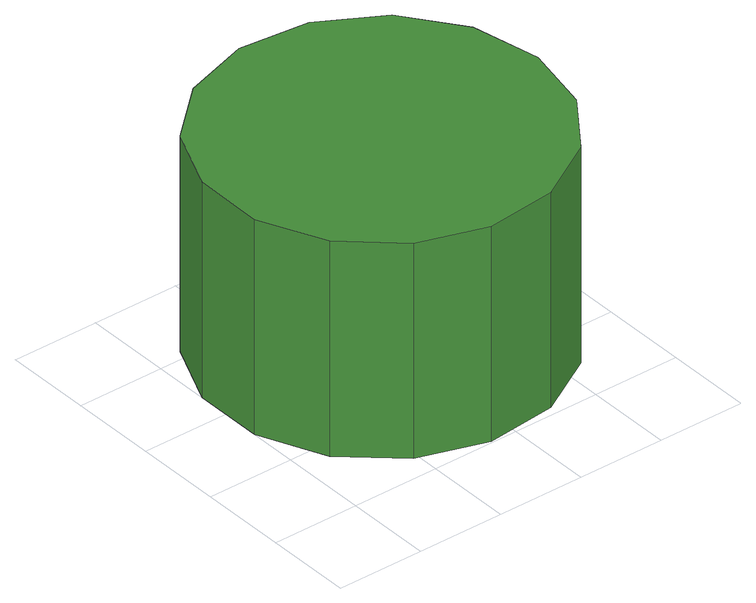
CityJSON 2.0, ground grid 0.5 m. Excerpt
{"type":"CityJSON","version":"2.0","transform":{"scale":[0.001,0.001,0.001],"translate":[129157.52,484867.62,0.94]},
"CityObjects":{
"tree1":{"type":"SolitaryVegetationObject","attributes":{"function":"something"},"geometry":[{"type":"MultiSurface","lod":"1","boundaries":[[[0,1,2,3,4,5,6,7,8,9,10,11,12,13,14]],[[15,16,17,18,19,20,21,22,23,24,25,26,27,28,29]],[[0,29,28,1]],[[1,28,27,2]],[[2,27,26,3]],[[3,26,25,4]],[[4,25,24,5]],[[5,24,23,6]],[[6,23,22,7]],[[7,22,21,8]],[[8,21,20,9]],[[9,20,19,10]],[[10,19,18,11]],[[11,18,17,12]],[[12,17,16,13]],[[13,16,15,14]],[[14,15,29,0]]]}]}
},
"vertices":[
[1936,982,1275],[1852,1379,1275],[1613,1708,1275],[1261,1912,1275],[856,1954,1275],[470,1828,1275],[167,1556,1275],[2,1185,1275],[2,778,1275],[167,407,1275],[470,135,1275],[856,9,1275],[1261,52,1275],[1613,255,1275],[1852,584,1275],[1852,584,5],[1613,255,5],[1261,52,5],[856,9,5],[470,135,5],[167,407,5],[2,778,5],[2,1185,5],[167,1556,5],[470,1828,5],[856,1954,5],[1261,1912,5],[1613,1708,5],[1852,1379,5],[1936,982,5]
]}
